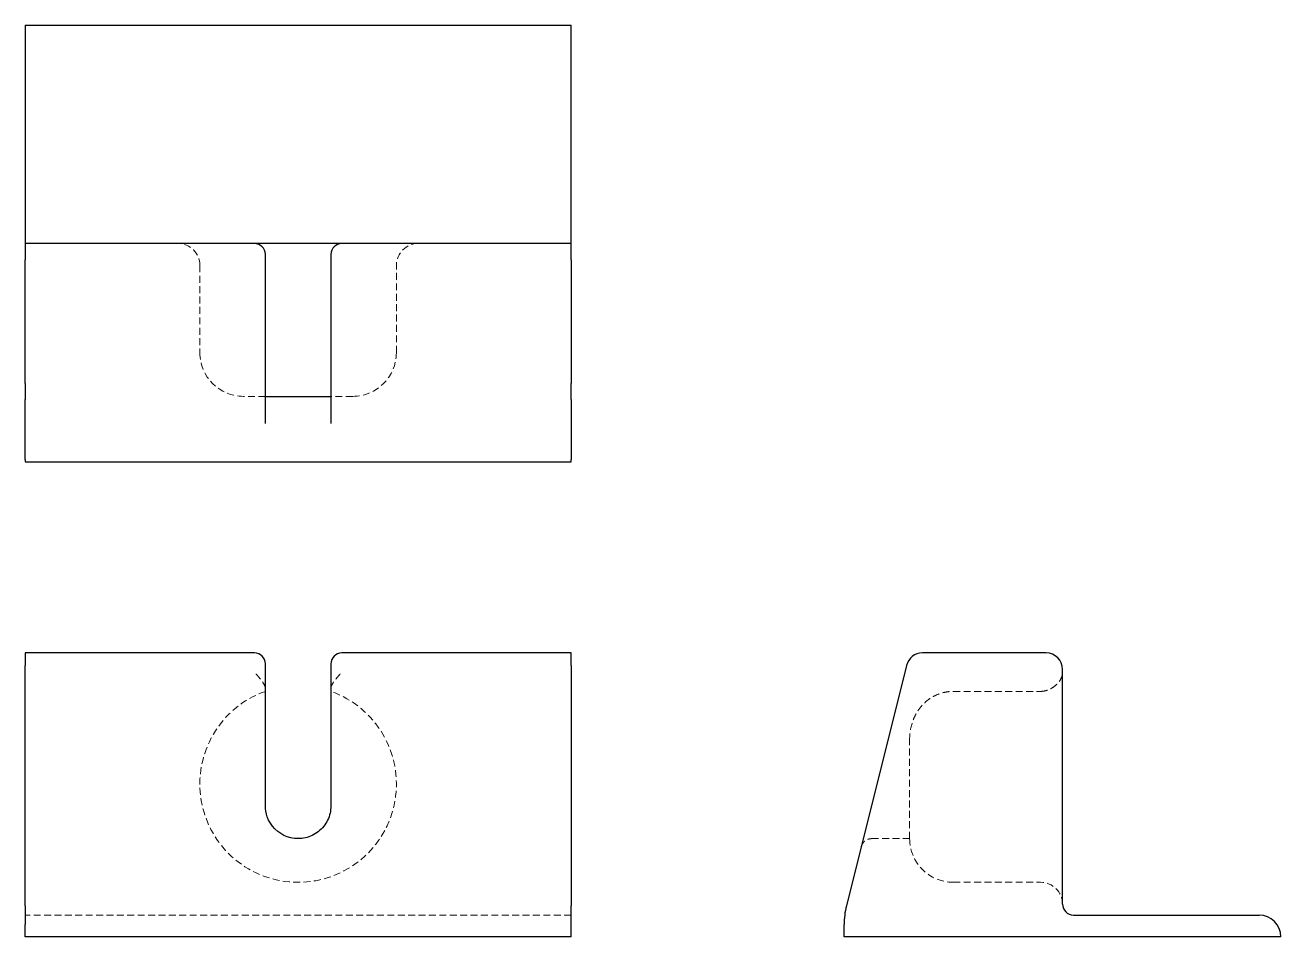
# Model space of a CAD drawing. Header units: millimetres. Extents: x 33 to 263, y 31 to 198.
import ezdxf

# ---------------------------------------------------------------- set-up
doc = ezdxf.new("R2010")
doc.units = ezdxf.units.MM
doc.linetypes.add('HIDDEN', pattern=[1.905, 1.27, -0.635])

msp = doc.modelspace()

# ---------------------------------------------------------------- linework, layer by layer
at = {"color": 7, "linetype": 'Continuous', "lineweight": 25}
for p, q in [((33, 198), (133, 198)), ((33, 198), (33, 194)), ((133, 194), (133, 198)), ((33, 194), (33, 160)), ((133, 160), (133, 194)), ((33, 160), (33, 158)), ((133, 158), (133, 160)), ((75, 158), (33, 158)), ((33, 158), (33, 155)), ((83, 158), (75, 158)), ((91, 158), (83, 158)), ((133, 158), (91, 158)), ((133, 155), (133, 158)), ((33, 132.34), (33, 155)), ((77, 155), (77, 156)), ((77, 132.34), (77, 155)), ((89, 156), (89, 155)), ((89, 155), (89, 132.34)), ((133, 155), (133, 132.34)), ((33, 132.34), (33, 129.43)), ((77, 131.37), (77, 132.34)), ((77, 125.06), (77, 131.37)), ((89, 132.34), (89, 131.37)), ((89, 131.37), (89, 125.06)), ((133, 129.43), (133, 132.34)), ((33, 118.42), (33, 129.43)), ((77, 130), (83, 130)), ((83, 130), (89, 130)), ((133, 129.43), (133, 118.42)), ((33, 118.42), (33, 118)), ((33, 118), (133, 118)), ((133, 118), (133, 118.42)), ((75, 83), (33, 83)), ((33, 83), (33, 80.73)), ((133, 83), (91, 83)), ((133, 80.73), (133, 83)), ((220, 83), (197.34, 83)), ((33, 36.67), (33, 80.73)), ((77, 80.24), (77, 81)), ((89, 81), (89, 80.24)), ((133, 80.73), (133, 36.67)), ((194.43, 80.73), (183.42, 36.67)), ((77, 55), (77, 80.24)), ((89, 80.24), (89, 55)), ((223, 37), (223, 80)), ((33, 36.67), (33, 33.28)), ((133, 33.28), (133, 36.67)), ((225, 35), (259, 35)), ((33, 31), (33, 33.28)), ((133, 31), (133, 33.28)), ((183, 31), (183, 33.28)), ((133, 31), (33, 31)), ((263, 31), (183, 31))]:
    msp.add_line(p, q, dxfattribs=at)
at = {"color": 7, "linetype": 'HIDDEN', "lineweight": 18}
for p, q in [((65, 154), (65, 138)), ((101, 138), (101, 154)), ((77, 130), (73, 130)), ((93, 130), (89, 130)), ((203, 75.97), (219, 75.97)), ((195, 49), (195, 67)), ((188.06, 49), (195, 49)), ((203, 41), (219, 41)), ((133, 35), (33, 35))]:
    msp.add_line(p, q, dxfattribs=at)
for centre, radius, start, end in [((61, 154), 4, 0, 90), ((105, 154), 4, 90, 180), ((73, 138), 8, 180, 270), ((93, 138), 8, 270, 0), ((83, 59), 18, 109.4712, 70.5288), ((203, 49), 8, 180, 270), ((219, 37), 4, 0, 90)]:
    msp.add_arc(centre, radius, start, end, dxfattribs=at)
at = {"color": 7, "linetype": 'Continuous', "lineweight": 25}
for centre, radius, start, end in [((75, 156), 2, 0, 90), ((91, 156), 2, 90, 180), ((75, 81), 2, 0, 90), ((91, 81), 2, 90, 180), ((197.34, 80), 3, 90, 165.9638), ((220, 80), 3, 0, 90), ((225, 37), 2, 180, 270), ((197, 33.28), 14, 165.9638, 180), ((259, 31), 4, 0, 90)]:
    msp.add_arc(centre, radius, start, end, dxfattribs=at)
at = {"color": 7, "linetype": 'HIDDEN', "lineweight": 18}
for points, knots in [([(77, 76.54), (77, 76.73), (76.93, 76.94), (76.69, 77.4), (76.53, 77.64), (76.15, 78.16), (75.93, 78.42), (75.59, 78.82), (75.48, 78.95), (75.24, 79.22), (75.12, 79.36), (75, 79.49)], [0, 0, 0, 0, 0.25, 0.25, 0.5, 0.5, 0.75, 0.75, 0.875, 0.875, 1, 1, 1, 1]), ([(89, 76.54), (89, 76.73), (89.07, 76.94), (89.31, 77.4), (89.47, 77.64), (89.85, 78.16), (90.07, 78.42), (90.41, 78.82), (90.52, 78.95), (90.76, 79.22), (90.88, 79.36), (91, 79.49)], [0, 0, 0, 0, 0.25, 0.25, 0.5, 0.5, 0.75, 0.75, 0.875, 0.875, 1, 1, 1, 1]), ([(221, 76.54), (221.31, 76.73), (221.6, 76.94), (222.1, 77.4), (222.31, 77.64), (222.66, 78.16), (222.78, 78.42), (222.91, 78.82), (222.95, 78.95), (222.99, 79.22), (223, 79.36), (223, 79.49)], [0, 0, 0, 0, 0.25, 0.25, 0.5, 0.5, 0.75, 0.75, 0.875, 0.875, 1, 1, 1, 1]), ([(195, 67), (195, 68.12), (195.15, 69.22), (195.59, 70.55), (195.69, 70.82), (195.91, 71.33), (196.03, 71.58), (196.3, 72.07), (196.45, 72.31), (196.76, 72.77), (196.93, 72.99), (197.48, 73.63), (197.88, 74.02), (198.54, 74.53), (198.77, 74.69), (199.25, 74.98), (199.5, 75.12), (200.25, 75.48), (200.78, 75.66), (201.6, 75.84), (201.88, 75.89), (202.44, 75.95), (202.72, 75.97), (203, 75.97)], [0, 0, 0, 0, 0.25, 0.25, 0.3125, 0.3125, 0.375, 0.375, 0.4375, 0.4375, 0.5, 0.5, 0.625, 0.625, 0.6875, 0.6875, 0.75, 0.75, 0.875, 0.875, 0.9375, 0.9375, 1, 1, 1, 1]), ([(219, 75.97), (219.35, 75.97), (219.7, 76.02), (220.2, 76.16), (220.37, 76.22), (220.69, 76.36), (220.85, 76.45), (221, 76.54)], [0, 0, 0, 0, 0.5, 0.5, 0.75, 0.75, 1, 1, 1, 1]), ([(186.12, 47.48), (186.2, 47.69), (186.34, 48.11), (186.81, 48.6), (187.4, 48.93), (187.84, 48.98), (188.06, 49)], [0, 0, 0, 0, 0.250237, 0.500104, 0.750106, 1, 1, 1, 1])]:
    msp.add_open_spline(points, degree=3, knots=knots, dxfattribs=at)
at = {"color": 7, "linetype": 'Continuous', "lineweight": 25}
msp.add_open_spline([(89, 55), (89, 54.1), (88.59, 52.31), (86.87, 50.15), (84.38, 48.95), (80.69, 48.94), (78.18, 50.93), (77.16, 53.43), (77, 54.33), (77, 55)], degree=3, knots=[-1.570796, -1.570796, -1.570796, -1.570796, -1.121997, -0.673198, -0.224399, 0.224399, 1.121997, 1.234197, 1.570796, 1.570796, 1.570796, 1.570796], dxfattribs=at)

doc.saveas('drawing.dxf')
